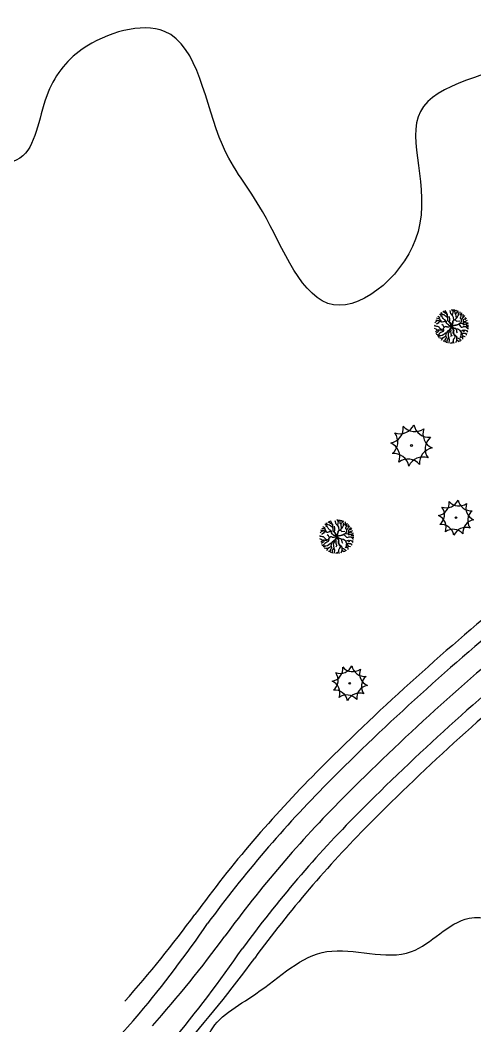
# Model space of a CAD drawing. Extents: x 99089 to 101049, y 99298 to 100905.
# Drawn here: x 99548 to 99781, y 99861 to 100378 of the extents above; entities that cross this region are included whole.
import ezdxf

# ---------------------------------------------------------------- set-up
doc = ezdxf.new("R2010")
doc.units = 0
for name, color, linetype in [('Survey Exist Alignments', 7, 'Continuous'), ('Survey Exist Pavement', 7, 'Continuous'), ('Survey Exist Surface', 7, 'Continuous'), ('Survey Exist Trees', 7, 'Continuous')]:
    doc.layers.add(name, color=color, linetype=linetype)

msp = doc.modelspace()

# ---------------------------------------------------------------- linework, layer by layer
at = {"layer": 'Survey Exist Alignments'}
for centre, radius, start, end in [((100614.95, 99082.65), 1270.64, 129.27672, 135.18124), ((100151.27, 99543.4), 616.96, 135.18124, 143.84751), ((99154.94, 100271.34), 616.96, 318.34848, 323.84751)]:
    msp.add_arc(centre, radius, start, end, dxfattribs=at)
at = {"layer": 'Survey Exist Pavement'}
for centre, radius, start, end in [((100614.95, 99082.65), 1281.64, 129.27672, 135.18124), ((100614.95, 99082.65), 1259.64, 129.27672, 135.18124), ((100151.27, 99543.4), 627.96, 135.18124, 143.84751), ((100151.27, 99543.4), 605.96, 135.18124, 143.84751), ((99143.13, 100256.71), 607.16, 320.12132, 325.62035), ((99143.1, 100256.68), 629.15, 320.06251, 325.56154), ((99162.07, 100250.98), 589, 312.30428, 319.36719)]:
    msp.add_arc(centre, radius, start, end, dxfattribs=at)
at = {"layer": 'Survey Exist Surface'}
for centre, radius, start, end in [((100614.95, 99082.65), 1289.64, 129.27672, 135.18124), ((100614.95, 99082.65), 1251.64, 129.27672, 135.18124), ((100151.27, 99543.4), 635.96, 135.18124, 143.84751), ((100151.27, 99543.4), 597.96, 135.18124, 143.84751), ((99154.94, 100271.34), 597.96, 318.34848, 323.84751), ((99154.94, 100271.34), 635.96, 318.34848, 323.84751)]:
    msp.add_arc(centre, radius, start, end, dxfattribs=at)
at = {"layer": 'Survey Exist Trees'}
for points in [[(99767.56, 100224.85), (99767.23, 100225.5), (99766.39, 100226.09), (99765.75, 100226.71), (99764.88, 100226.93), (99764.46, 100227.35), (99763.84, 100227.48)], [(99764.46, 100227.35), (99764.43, 100227.66), (99764.33, 100227.87)], [(99767.42, 100226.59), (99767.06, 100227.1), (99766.56, 100227.46), (99766.28, 100227.6), (99765.75, 100227.88), (99765.14, 100228.19), (99764.98, 100228.3)], [(99765.95, 100227.78), (99765.72, 100228.41), (99765.73, 100228.7)], [(99767.59, 100223.6), (99767.56, 100224.85), (99767.42, 100226.59), (99767.39, 100226.97), (99767.17, 100227.3), (99766.3, 100228.94)], [(99769.88, 100226.55), (99769.41, 100227.05), (99769.1, 100227.17), (99768.72, 100228.96)], [(99770.21, 100228.66), (99769.9, 100229.19), (99769.56, 100229.54)], [(99770.21, 100229.49), (99770.25, 100228.61), (99769.9, 100226.47), (99770.33, 100225.58), (99770.47, 100224.02), (99771.15, 100224.16), (99771.67, 100224.64), (99771.99, 100225.09), (99771.77, 100227.03), (99771.29, 100227.54), (99771.18, 100228.86), (99770.95, 100229.08), (99770.91, 100229.43)], [(99771.18, 100228.86), (99771.48, 100229), (99771.68, 100229.26)], [(99771.77, 100227.02), (99771.96, 100227.68), (99772.27, 100228.07), (99772.89, 100228.66), (99772.96, 100228.82)], [(99772.52, 100228.3), (99772.14, 100228.94), (99772.01, 100229.17)], [(99773, 100226.56), (99773, 100227.04), (99773.11, 100227.93)], [(99773.79, 100222.42), (99774.39, 100222.9), (99774.61, 100223.41), (99774.67, 100223.83), (99774.62, 100224.32), (99774.09, 100224.81), (99774.13, 100225.3), (99774.52, 100226.09), (99774.8, 100227.72)], [(99774.52, 100226.09), (99774.42, 100226.2), (99774.23, 100226.56), (99774.03, 100226.95), (99773.98, 100227.51), (99773.95, 100228.32)], [(99766.83, 100222.81), (99766.58, 100223.07), (99766.24, 100223.35), (99765.96, 100223.35), (99765.71, 100223.32), (99765.49, 100223.21), (99765.29, 100223.07), (99764.76, 100222.93), (99764.48, 100222.96), (99764.03, 100223.12), (99763.67, 100223.29), (99763.36, 100223.46), (99762.89, 100223.68), (99762.38, 100223.8), (99762.13, 100223.63), (99761.85, 100223.43), (99761.49, 100223.18), (99760.93, 100222.65)], [(99762.27, 100223.72), (99762.02, 100223.88), (99761.66, 100223.97), (99761.38, 100224.09)], [(99763.09, 100223.59), (99763.05, 100223.04), (99762.69, 100222.48), (99762.04, 100222.09), (99761.68, 100221.9)], [(99763.37, 100224.71), (99763.06, 100224.78), (99762.52, 100224.75), (99762.13, 100224.83), (99761.89, 100225.14)], [(99764.28, 100223.03), (99764.09, 100223.57), (99763.81, 100223.99), (99763.36, 100224.72), (99763.48, 100224.97), (99763.28, 100225.34), (99762.72, 100225.7), (99762.47, 100226.03)], [(99765.34, 100226.81), (99764.63, 100226.62), (99764.07, 100226.76), (99763.28, 100226.96)], [(99767.34, 100221.91), (99767.34, 100221.91), (99767.05, 100222.28), (99766.8, 100222.7), (99766.89, 100223.07), (99766.86, 100223.37), (99766.36, 100223.85), (99765.8, 100224.21), (99765.49, 100224.58), (99765.18, 100224.92), (99764.91, 100225.36), (99764.71, 100225.64), (99764.15, 100226.01), (99763.76, 100226.29)], [(99767.76, 100221.6), (99768.05, 100221.5), (99768.45, 100221.31), (99768.81, 100221.15), (99769.13, 100221.02), (99769.21, 100221.02), (99769.24, 100221.1), (99769.12, 100221.44), (99768.9, 100222.03), (99768.69, 100222.5), (99768.56, 100222.73), (99768.19, 100223.06), (99767.59, 100223.6)], [(99768.09, 100223.16), (99768.44, 100222.94), (99768.7, 100222.78), (99768.9, 100222.35), (99769.09, 100221.94), (99769.26, 100221.43), (99769.37, 100221.12), (99769.42, 100221.05), (99769.51, 100221.08), (99769.58, 100221.28), (99769.71, 100221.62), (99769.87, 100222.07), (99770.01, 100222.61), (99770.13, 100223.14), (99770.24, 100223.52), (99770.39, 100223.78)], [(99768.24, 100223.06), (99768.54, 100224.02), (99768.54, 100224.77), (99768.43, 100225.19), (99768.27, 100226.09)], [(99770.47, 100224.02), (99770.24, 100223.28), (99770.1, 100222.67), (99769.92, 100221.98), (99769.71, 100221.28), (99769.67, 100221.17), (99769.72, 100221.05), (99769.81, 100221.04), (99770.3, 100221.21), (99770.83, 100221.31), (99771.45, 100221.41), (99771.86, 100221.5), (99772.21, 100221.54)], [(99771.09, 100224.15), (99771.55, 100223.93), (99772.05, 100223.5), (99773.7, 100223.63)], [(99771.99, 100225.1), (99772.46, 100225.44), (99772.8, 100226.2), (99773, 100226.56), (99773.47, 100226.98)], [(99772.4, 100221.6), (99772.65, 100221.69), (99773.24, 100222.16), (99773.71, 100222.42), (99774.41, 100222.44), (99775.17, 100222.19), (99775.39, 100222.16), (99775.65, 100222.41), (99775.95, 100222.86), (99776.26, 100223.28), (99776.6, 100223.45), (99777.08, 100223.67), (99777.66, 100223.91)], [(99774.62, 100224.32), (99774.98, 100224.74), (99775.32, 100225.21), (99775.57, 100225.52), (99776.28, 100226.3)], [(99775.3, 100222.17), (99775.62, 100221.66), (99776.09, 100221.8), (99776.48, 100222.05), (99776.76, 100221.85), (99777.1, 100221.32), (99778.22, 100221.29)], [(99775.55, 100225.5), (99775.4, 100226.03), (99775.4, 100226.22), (99775.55, 100227.1)], [(99775.59, 100222.36), (99775.59, 100223.94), (99775.72, 100224.26), (99776.26, 100224.62), (99776.54, 100225.06), (99776.92, 100225.41)], [(99776.27, 100224.63), (99776.52, 100224.51), (99776.71, 100224.46), (99777.18, 100224.95)], [(99776.42, 100223.36), (99776.71, 100222.92), (99777.05, 100222.69), (99777.52, 100222.58), (99778.02, 100222.7)], [(99776.7, 100221.9), (99776.9, 100221.88), (99777.3, 100221.94), (99778.12, 100222.19)], [(99761.43, 100220.82), (99760.74, 100221.17)], [(99764.7, 100218.97), (99764.47, 100219.09), (99764.02, 100219.32), (99763.55, 100219.76), (99763.1, 100220.35), (99762.74, 100220.63), (99762.24, 100220.72), (99761.73, 100220.8), (99760.74, 100220.85)], [(99762.37, 100218.79), (99762.01, 100219.04), (99761.56, 100219.35), (99760.81, 100219.66)], [(99766.3, 100220.65), (99766.24, 100220.66), (99765.93, 100220.43), (99765.62, 100220.07), (99765.4, 100219.82), (99765.23, 100219.62), (99765, 100219.32), (99764.81, 100219.06), (99764.61, 100218.9), (99764.39, 100218.76), (99763.88, 100218.78), (99763.63, 100218.78), (99763.24, 100218.9), (99762.96, 100218.95), (99762.71, 100218.93), (99762.43, 100218.84), (99762.2, 100218.62), (99761.95, 100218.48), (99761.61, 100218.25), (99761.23, 100217.91)], [(99762.89, 100218.95), (99762.9, 100218.59), (99762.85, 100218.31), (99762.62, 100217.95), (99762.14, 100217.69), (99761.78, 100217.47), (99761.52, 100217.17)], [(99765.2, 100219.59), (99765.34, 100219.06), (99765.31, 100218.62), (99765.08, 100218.2), (99764.47, 100217.86), (99763.94, 100217.66), (99763.51, 100217.36), (99763.07, 100216.88), (99762.76, 100216.52), (99762.53, 100216.29), (99762.04, 100216.2)], [(99764.42, 100213.67), (99764.98, 100214.84), (99765.57, 100215.2), (99766.2, 100215.52), (99766.57, 100215.92), (99766.7, 100216.68), (99766.92, 100217.52), (99766.21, 100217.25), (99765.49, 100216.54), (99764.75, 100216.12), (99763.68, 100215.94), (99763.27, 100215.98), (99762.39, 100215.68)], [(99765.75, 100220.22), (99765.19, 100221.22), (99764.55, 100221.72)], [(99767.17, 100217.8), (99767.48, 100218.36), (99767.83, 100218.65), (99768.23, 100218.93), (99768.65, 100219.22), (99769.03, 100219.64), (99769.18, 100219.91), (99769.3, 100220.58), (99769.26, 100220.68), (99769.16, 100220.7), (99768.57, 100220.54), (99767.96, 100220.41), (99767.71, 100220.38), (99767.18, 100220.52), (99766.73, 100220.61), (99766.3, 100220.65)], [(99770.64, 100216.9), (99770.41, 100217.4), (99770.36, 100217.86), (99770.35, 100218.02), (99770.44, 100218.28), (99770.53, 100218.71), (99770.29, 100219.13), (99770.16, 100219.65), (99769.97, 100220), (99769.7, 100220.38), (99769.6, 100220.44), (99769.5, 100220.41), (99769.44, 100220.3), (99769.32, 100219.85), (99769.29, 100219.72), (99768.89, 100219.28), (99768.68, 100219.05), (99768.07, 100218.66), (99767.44, 100218.1), (99766.92, 100217.52)], [(99767.11, 100220.54), (99767.6, 100220.49), (99768.05, 100220.53), (99768.55, 100220.66), (99769, 100220.85), (99769.04, 100220.93), (99768.98, 100220.99), (99768.26, 100221.31), (99767.86, 100221.52), (99767.34, 100221.91)], [(99768.07, 100218.66), (99768.37, 100218.17), (99767.71, 100217.3), (99767.79, 100215.98), (99768.04, 100214.87), (99768.29, 100213.94), (99768.19, 100212.38), (99768.06, 100212.19)], [(99768.89, 100219.28), (99769.06, 100218.75), (99769.03, 100217.94), (99769.08, 100217.38), (99769.17, 100216.9), (99769.36, 100216.37), (99769.16, 100215.7), (99769.02, 100215.48)], [(99772.4, 100221.6), (99772.03, 100221.47), (99771.54, 100221.35), (99771, 100221.26), (99770.46, 100221.18), (99770.09, 100221.01), (99769.76, 100220.85), (99769.72, 100220.79), (99769.81, 100220.67), (99770.1, 100220.44), (99770.64, 100220.01), (99770.89, 100219.84), (99771.37, 100219.68)], [(99771.67, 100219.62), (99770.8, 100219.79), (99770.4, 100220.09), (99769.76, 100220.48), (99770, 100220.12), (99770.21, 100219.79), (99770.28, 100219.49), (99770.43, 100219.04), (99770.63, 100218.69), (99770.43, 100217.92), (99770.68, 100216.67)], [(99771.67, 100219.62), (99772.6, 100219.51), (99773.02, 100219.41), (99773.57, 100219), (99773.77, 100218.71), (99774.13, 100218.18), (99774.55, 100217.22), (99775.32, 100215.91), (99775.04, 100215.39), (99775.18, 100214.6), (99775.2, 100214.17)], [(99771.67, 100219.62), (99771.98, 100218.92), (99772.03, 100218.06), (99772.41, 100217.4)], [(99772.89, 100221.88), (99773.35, 100221.74), (99773.82, 100221.21), (99774.13, 100220.79), (99774.49, 100220.46), (99774.89, 100220.34), (99775.39, 100220.57), (99775.7, 100220.65), (99776.43, 100220.73), (99776.79, 100220.71), (99777.26, 100220.26), (99777.74, 100219.72), (99778.15, 100219.63)], [(99773.77, 100218.71), (99774.57, 100218.55), (99775.05, 100218.72), (99775.53, 100219), (99776.28, 100218.55)], [(99774.46, 100217.42), (99774.32, 100216.68), (99774.23, 100216.12), (99774.34, 100215.61), (99774.45, 100214.97)], [(99774.55, 100217.22), (99774.85, 100217.38), (99775.44, 100217.32), (99776.03, 100217.26), (99776.56, 100217.23), (99776.84, 100216.95), (99777.01, 100216.33)], [(99775.14, 100218.78), (99775.47, 100218.49), (99775.92, 100217.93)], [(99775.85, 100218.81), (99776.2, 100218.94), (99776.7, 100218.77), (99777.18, 100218.63), (99777.94, 100218.56)], [(99776.7, 100217.09), (99776.92, 100217.12), (99777.28, 100216.95), (99777.32, 100216.9)], [(99777.11, 100218.65), (99777.32, 100218.3), (99777.69, 100217.78)], [(99777.33, 100220.19), (99777.66, 100220.51), (99778.23, 100220.59)], [(99762.43, 100216.27), (99762.22, 100216.46), (99761.78, 100216.65)], [(99763.68, 100215.94), (99763.43, 100215.7), (99763.01, 100215.57), (99762.68, 100215.3)], [(99764.98, 100214.84), (99764.32, 100214.61), (99763.82, 100214.72), (99763.06, 100214.86)], [(99766.02, 100213.57), (99765.72, 100213.18), (99765.28, 100213.13)], [(99766.57, 100215.92), (99766.78, 100215.23), (99766.87, 100214.97), (99766.36, 100214.33), (99766.08, 100213.8), (99766, 100213.46), (99766.16, 100213.07), (99766.19, 100212.69)], [(99767.18, 100212.77), (99766.97, 100212.57), (99766.81, 100212.47)], [(99768.04, 100214.87), (99767.57, 100214.58), (99767.37, 100213.99), (99767.09, 100213.55), (99767.06, 100213.13), (99767.11, 100212.87), (99767.31, 100212.54), (99767.34, 100212.31)], [(99770.49, 100212.72), (99769.91, 100212.68), (99769.58, 100212.42), (99769.13, 100212.23), (99768.83, 100212.07)], [(99769.33, 100216.26), (99769.45, 100216.2), (99769.78, 100216.04)], [(99769.61, 100212.45), (99769.63, 100212.05)], [(99770.68, 100216.67), (99770.76, 100216.37), (99771.04, 100216.12), (99771.15, 100215.45), (99770.95, 100214.8), (99770.56, 100214.19), (99770.36, 100213.77), (99770.31, 100213.21), (99770.58, 100212.45), (99770.76, 100212.14)], [(99770.7, 100216.62), (99771.27, 100216.37), (99772.16, 100215.39), (99772.1, 100214.94), (99772.04, 100214), (99772.01, 100213.69), (99771.86, 100213.09), (99771.5, 100212.28)], [(99772.04, 100214.02), (99772.46, 100213.54), (99772.85, 100213.35), (99773.41, 100213.37), (99773.87, 100213.23)], [(99772.1, 100214.94), (99772.88, 100214.75), (99773.51, 100214.4), (99773.97, 100213.88), (99774.2, 100213.82), (99774.35, 100213.56)], [(99772.88, 100213.35), (99773.22, 100212.89)], [(99774.29, 100215.85), (99774.12, 100215.42), (99773.72, 100215)], [(99775.31, 100215.9), (99775.74, 100215.83), (99776.36, 100215.64), (99776.52, 100215.6)], [(99706.43, 100118.77), (99705.72, 100118.58), (99705.16, 100118.72), (99704.37, 100118.92)], [(99708.66, 100116.81), (99708.32, 100117.46), (99707.48, 100118.05), (99706.84, 100118.67), (99705.97, 100118.89), (99705.56, 100119.31), (99704.94, 100119.44)], [(99705.56, 100119.31), (99705.52, 100119.62), (99705.43, 100119.83)], [(99708.51, 100118.55), (99708.16, 100119.06), (99707.65, 100119.42), (99707.38, 100119.56), (99706.84, 100119.84), (99706.23, 100120.15), (99706.08, 100120.26)], [(99707.04, 100119.74), (99706.82, 100120.37), (99706.82, 100120.66)], [(99708.68, 100115.56), (99708.66, 100116.81), (99708.51, 100118.55), (99708.48, 100118.93), (99708.27, 100119.26), (99707.39, 100120.9)], [(99710.97, 100118.51), (99710.51, 100119.01), (99710.19, 100119.13), (99709.81, 100120.92)], [(99711.3, 100120.62), (99710.99, 100121.16), (99710.66, 100121.5)], [(99711.31, 100121.45), (99711.34, 100120.57), (99710.99, 100118.43), (99711.42, 100117.54), (99711.56, 100115.98), (99712.25, 100116.12), (99712.77, 100116.6), (99713.08, 100117.05), (99712.87, 100118.99), (99712.38, 100119.5), (99712.28, 100120.82), (99712.05, 100121.04), (99712, 100121.39)], [(99712.28, 100120.82), (99712.57, 100120.96), (99712.77, 100121.22)], [(99712.87, 100118.98), (99713.06, 100119.64), (99713.37, 100120.03), (99713.98, 100120.62), (99714.06, 100120.78)], [(99713.08, 100117.06), (99713.56, 100117.4), (99713.89, 100118.16), (99714.09, 100118.52), (99714.57, 100118.94)], [(99713.61, 100120.26), (99713.23, 100120.9), (99713.11, 100121.13)], [(99714.09, 100118.52), (99714.09, 100119), (99714.21, 100119.89)], [(99714.89, 100114.38), (99715.48, 100114.86), (99715.71, 100115.37), (99715.76, 100115.79), (99715.71, 100116.28), (99715.18, 100116.77), (99715.22, 100117.26), (99715.61, 100118.05), (99715.9, 100119.68)], [(99715.61, 100118.05), (99715.52, 100118.16), (99715.32, 100118.52), (99715.13, 100118.91), (99715.07, 100119.47), (99715.04, 100120.28)], [(99716.64, 100117.46), (99716.5, 100117.99), (99716.5, 100118.18), (99716.64, 100119.06)], [(99707.92, 100114.77), (99707.67, 100115.03), (99707.34, 100115.31), (99707.06, 100115.31), (99706.8, 100115.28), (99706.58, 100115.17), (99706.38, 100115.03), (99705.85, 100114.89), (99705.57, 100114.92), (99705.13, 100115.08), (99704.76, 100115.25), (99704.45, 100115.42), (99703.98, 100115.65), (99703.48, 100115.76), (99703.22, 100115.59), (99702.94, 100115.39), (99702.58, 100115.14), (99702.03, 100114.61)], [(99703.36, 100115.68), (99703.11, 100115.84), (99702.75, 100115.93), (99702.47, 100116.05)], [(99704.18, 100115.55), (99704.15, 100115), (99703.78, 100114.44), (99703.14, 100114.05), (99702.78, 100113.86)], [(99704.46, 100116.67), (99704.15, 100116.74), (99703.62, 100116.71), (99703.23, 100116.79), (99702.98, 100117.1)], [(99705.37, 100114.99), (99705.18, 100115.53), (99704.9, 100115.95), (99704.46, 100116.68), (99704.57, 100116.93), (99704.37, 100117.3), (99703.82, 100117.66), (99703.57, 100117.99)], [(99708.44, 100113.87), (99708.44, 100113.87), (99708.15, 100114.24), (99707.9, 100114.66), (99707.98, 100115.03), (99707.95, 100115.33), (99707.45, 100115.81), (99706.89, 100116.17), (99706.58, 100116.54), (99706.28, 100116.88), (99706, 100117.32), (99705.8, 100117.6), (99705.24, 100117.97), (99704.85, 100118.25)], [(99706.84, 100112.18), (99706.28, 100113.18), (99705.64, 100113.68)], [(99708.2, 100112.5), (99708.7, 100112.45), (99709.14, 100112.49), (99709.64, 100112.62), (99710.09, 100112.81), (99710.13, 100112.89), (99710.08, 100112.95), (99709.35, 100113.27), (99708.95, 100113.48), (99708.44, 100113.87)], [(99708.86, 100113.56), (99709.14, 100113.46), (99709.54, 100113.27), (99709.9, 100113.11), (99710.22, 100112.98), (99710.3, 100112.98), (99710.33, 100113.06), (99710.21, 100113.4), (99709.99, 100113.99), (99709.79, 100114.46), (99709.66, 100114.69), (99709.29, 100115.02), (99708.68, 100115.56)], [(99709.18, 100115.12), (99709.53, 100114.9), (99709.79, 100114.74), (99710, 100114.31), (99710.18, 100113.9), (99710.36, 100113.39), (99710.46, 100113.08), (99710.52, 100113.01), (99710.6, 100113.04), (99710.68, 100113.24), (99710.8, 100113.58), (99710.96, 100114.03), (99711.1, 100114.57), (99711.22, 100115.1), (99711.33, 100115.48), (99711.49, 100115.74)], [(99709.33, 100115.02), (99709.63, 100115.98), (99709.64, 100116.73), (99709.52, 100117.15), (99709.36, 100118.05)], [(99711.56, 100115.98), (99711.33, 100115.24), (99711.19, 100114.63), (99711.02, 100113.94), (99710.8, 100113.24), (99710.77, 100113.13), (99710.81, 100113.01), (99710.91, 100113), (99711.39, 100113.17), (99711.92, 100113.27), (99712.55, 100113.37), (99712.95, 100113.46), (99713.3, 100113.5)], [(99713.49, 100113.56), (99713.12, 100113.43), (99712.63, 100113.31), (99712.09, 100113.22), (99711.55, 100113.14), (99711.19, 100112.97), (99710.85, 100112.81), (99710.81, 100112.75), (99710.9, 100112.63), (99711.19, 100112.4), (99711.73, 100111.97), (99711.98, 100111.8), (99712.46, 100111.64)], [(99712.18, 100116.11), (99712.65, 100115.89), (99713.14, 100115.46), (99714.79, 100115.59)], [(99713.49, 100113.56), (99713.74, 100113.65), (99714.33, 100114.12), (99714.81, 100114.38), (99715.51, 100114.4), (99716.26, 100114.15), (99716.49, 100114.12), (99716.74, 100114.37), (99717.05, 100114.82), (99717.36, 100115.24), (99717.69, 100115.41), (99718.17, 100115.63), (99718.75, 100115.87)], [(99713.98, 100113.84), (99714.44, 100113.7), (99714.92, 100113.17), (99715.22, 100112.75), (99715.59, 100112.42), (99715.98, 100112.3), (99716.48, 100112.53), (99716.79, 100112.61), (99717.52, 100112.69), (99717.88, 100112.67), (99718.36, 100112.22), (99718.83, 100111.69), (99719.25, 100111.59)], [(99715.71, 100116.28), (99716.07, 100116.7), (99716.41, 100117.17), (99716.66, 100117.48), (99717.37, 100118.26)], [(99716.39, 100114.13), (99716.71, 100113.62), (99717.19, 100113.76), (99717.58, 100114.01), (99717.86, 100113.81), (99718.19, 100113.28), (99719.31, 100113.25)], [(99716.68, 100114.32), (99716.69, 100115.9), (99716.82, 100116.22), (99717.36, 100116.58), (99717.63, 100117.02), (99718.01, 100117.37)], [(99717.36, 100116.59), (99717.61, 100116.47), (99717.81, 100116.42), (99718.27, 100116.91)], [(99717.51, 100115.32), (99717.8, 100114.88), (99718.14, 100114.65), (99718.61, 100114.54), (99719.12, 100114.66)], [(99717.79, 100113.86), (99718, 100113.84), (99718.39, 100113.9), (99719.21, 100114.15)], [(99705.79, 100110.93), (99705.56, 100111.05), (99705.12, 100111.28), (99704.64, 100111.72), (99704.19, 100112.31), (99703.83, 100112.59), (99703.33, 100112.68), (99702.82, 100112.76), (99701.83, 100112.81)], [(99702.52, 100112.78), (99701.84, 100113.13)], [(99703.46, 100110.75), (99703.1, 100111), (99702.65, 100111.31), (99701.9, 100111.62)], [(99707.39, 100112.61), (99707.33, 100112.62), (99707.02, 100112.39), (99706.71, 100112.03), (99706.49, 100111.78), (99706.32, 100111.58), (99706.1, 100111.28), (99705.9, 100111.02), (99705.7, 100110.86), (99705.48, 100110.72), (99704.97, 100110.74), (99704.72, 100110.74), (99704.33, 100110.86), (99704.05, 100110.91), (99703.8, 100110.89), (99703.52, 100110.8), (99703.3, 100110.58), (99703.04, 100110.44), (99702.71, 100110.21), (99702.32, 100109.87)], [(99703.99, 100110.91), (99703.99, 100110.55), (99703.94, 100110.27), (99703.71, 100109.91), (99703.24, 100109.65), (99702.87, 100109.43), (99702.61, 100109.13)], [(99703.53, 100108.23), (99703.31, 100108.42), (99702.88, 100108.61)], [(99706.29, 100111.55), (99706.43, 100111.02), (99706.4, 100110.58), (99706.18, 100110.16), (99705.56, 100109.82), (99705.03, 100109.62), (99704.61, 100109.32), (99704.16, 100108.84), (99703.85, 100108.48), (99703.63, 100108.25), (99703.13, 100108.16)], [(99705.51, 100105.63), (99706.08, 100106.8), (99706.66, 100107.16), (99707.3, 100107.48), (99707.66, 100107.88), (99707.8, 100108.64), (99708.02, 100109.48), (99707.3, 100109.21), (99706.58, 100108.5), (99705.84, 100108.08), (99704.77, 100107.9), (99704.37, 100107.94), (99703.48, 100107.64)], [(99708.26, 100109.76), (99708.57, 100110.32), (99708.93, 100110.61), (99709.32, 100110.89), (99709.74, 100111.18), (99710.12, 100111.6), (99710.27, 100111.87), (99710.39, 100112.54), (99710.35, 100112.64), (99710.25, 100112.66), (99709.66, 100112.5), (99709.05, 100112.37), (99708.8, 100112.34), (99708.28, 100112.48), (99707.83, 100112.57), (99707.39, 100112.61)], [(99711.73, 100108.86), (99711.5, 100109.36), (99711.46, 100109.82), (99711.44, 100109.98), (99711.54, 100110.24), (99711.63, 100110.67), (99711.38, 100111.09), (99711.26, 100111.61), (99711.06, 100111.96), (99710.8, 100112.34), (99710.7, 100112.4), (99710.6, 100112.37), (99710.53, 100112.26), (99710.42, 100111.82), (99710.38, 100111.68), (99709.99, 100111.24), (99709.78, 100111.01), (99709.16, 100110.62), (99708.54, 100110.06), (99708.02, 100109.48)], [(99709.16, 100110.62), (99709.46, 100110.13), (99708.81, 100109.26), (99708.88, 100107.94), (99709.14, 100106.83), (99709.39, 100105.9), (99709.29, 100104.34), (99709.15, 100104.15)], [(99709.99, 100111.24), (99710.15, 100110.71), (99710.12, 100109.9), (99710.18, 100109.34), (99710.26, 100108.86), (99710.45, 100108.33), (99710.26, 100107.66), (99710.12, 100107.44)], [(99710.42, 100108.22), (99710.54, 100108.16), (99710.87, 100108)], [(99712.76, 100111.58), (99711.89, 100111.75), (99711.49, 100112.05), (99710.85, 100112.44), (99711.09, 100112.08), (99711.3, 100111.75), (99711.37, 100111.45), (99711.52, 100111), (99711.72, 100110.66), (99711.52, 100109.88), (99711.78, 100108.63)], [(99711.78, 100108.63), (99711.85, 100108.33), (99712.13, 100108.08), (99712.24, 100107.41), (99712.05, 100106.76), (99711.65, 100106.15), (99711.46, 100105.73), (99711.4, 100105.17), (99711.68, 100104.41), (99711.86, 100104.1)], [(99711.79, 100108.58), (99712.36, 100108.33), (99713.25, 100107.35), (99713.19, 100106.9), (99713.13, 100105.96), (99713.1, 100105.65), (99712.96, 100105.05), (99712.6, 100104.24)], [(99712.76, 100111.58), (99713.69, 100111.47), (99714.11, 100111.37), (99714.66, 100110.96), (99714.86, 100110.67), (99715.22, 100110.14), (99715.64, 100109.18), (99716.41, 100107.87), (99716.13, 100107.35), (99716.27, 100106.56), (99716.29, 100106.13)], [(99712.76, 100111.58), (99713.08, 100110.88), (99713.12, 100110.02), (99713.5, 100109.36)], [(99714.86, 100110.67), (99715.67, 100110.51), (99716.14, 100110.68), (99716.62, 100110.96), (99717.37, 100110.51)], [(99715.55, 100109.38), (99715.41, 100108.64), (99715.32, 100108.08), (99715.43, 100107.57), (99715.55, 100106.93)], [(99715.64, 100109.18), (99715.94, 100109.34), (99716.53, 100109.28), (99717.12, 100109.22), (99717.65, 100109.19), (99717.93, 100108.91), (99718.1, 100108.29)], [(99716.24, 100110.74), (99716.56, 100110.46), (99717.01, 100109.89)], [(99716.94, 100110.77), (99717.29, 100110.9), (99717.79, 100110.73), (99718.27, 100110.59), (99719.03, 100110.52)], [(99717.79, 100109.05), (99718.01, 100109.08), (99718.38, 100108.91), (99718.41, 100108.86)], [(99718.21, 100110.61), (99718.41, 100110.26), (99718.79, 100109.74)], [(99718.42, 100112.15), (99718.75, 100112.47), (99719.32, 100112.55)], [(99704.77, 100107.9), (99704.52, 100107.67), (99704.1, 100107.53), (99703.77, 100107.26)], [(99706.08, 100106.8), (99705.41, 100106.57), (99704.91, 100106.68), (99704.15, 100106.82)], [(99707.12, 100105.53), (99706.81, 100105.14), (99706.37, 100105.09)], [(99707.66, 100107.88), (99707.88, 100107.19), (99707.96, 100106.93), (99707.46, 100106.29), (99707.17, 100105.76), (99707.09, 100105.42), (99707.26, 100105.03), (99707.28, 100104.65)], [(99708.27, 100104.73), (99708.07, 100104.53), (99707.9, 100104.43)], [(99709.14, 100106.83), (99708.66, 100106.54), (99708.46, 100105.95), (99708.18, 100105.51), (99708.15, 100105.09), (99708.21, 100104.83), (99708.4, 100104.5), (99708.44, 100104.27)], [(99711.58, 100104.68), (99711.01, 100104.64), (99710.67, 100104.38), (99710.22, 100104.19), (99709.92, 100104.03)], [(99710.7, 100104.41), (99710.73, 100104.01)], [(99713.13, 100105.98), (99713.55, 100105.5), (99713.95, 100105.31), (99714.51, 100105.33), (99714.97, 100105.19)], [(99713.19, 100106.9), (99713.97, 100106.71), (99714.6, 100106.36), (99715.07, 100105.84), (99715.29, 100105.78), (99715.44, 100105.52)], [(99713.97, 100105.31), (99714.31, 100104.85)], [(99715.38, 100107.81), (99715.21, 100107.38), (99714.82, 100106.96)], [(99716.41, 100107.86), (99716.83, 100107.79), (99717.45, 100107.6), (99717.62, 100107.56)]]:
    msp.add_lwpolyline(points, dxfattribs=at)
for centre, radius in [((99748.88, 100159.61), 0.5), ((99771.79, 100122.51), 0.425), ((99717.24, 100037.39), 0.425)]:
    msp.add_circle(centre, radius, dxfattribs=at)
for centre, radius, start, end in [((99736.9, 100168.58), 7.87, 280.2067, 5.9716), ((99734.03, 100161.39), 7.87, 310.2067, 35.9716), ((99742.98, 100173.44), 7.87, 250.2113, 335.9762), ((99750.68, 100174.54), 7.87, 220.2113, 305.9762), ((99757.91, 100171.63), 7.87, 190.2113, 275.9762), ((99762.71, 100165.51), 7.87, 160.2113, 245.9762), ((99735.05, 100153.72), 7.87, 340.2113, 65.9762), ((99763.81, 100157.8), 7.87, 130.2511, 215.9272), ((99739.85, 100147.59), 7.87, 10.2113, 95.9762), ((99760.91, 100150.58), 7.87, 100.2511, 185.9272), ((99747.07, 100144.69), 7.87, 40.2113, 125.9762), ((99754.77, 100145.78), 7.87, 70.2113, 155.9762), ((99761.61, 100130.13), 6.69, 280.2067, 5.9716), ((99766.77, 100134.26), 6.69, 250.2113, 335.9762), ((99773.32, 100135.19), 6.69, 220.2113, 305.9762), ((99779.46, 100132.73), 6.69, 190.2113, 275.9762), ((99783.54, 100127.52), 6.69, 160.2113, 245.9762), ((99759.16, 100124.02), 6.69, 310.2067, 35.9716), ((99784.48, 100120.97), 6.69, 130.2511, 215.9272), ((99760.03, 100117.5), 6.69, 340.2113, 65.9762), ((99764.11, 100112.29), 6.69, 10.2113, 95.9762), ((99782.01, 100114.83), 6.69, 100.2511, 185.9272), ((99770.25, 100109.82), 6.69, 40.2113, 125.9762), ((99776.8, 100110.75), 6.69, 70.2113, 155.9762), ((99712.23, 100049.14), 6.69, 250.2113, 335.9762), ((99724.92, 100047.6), 6.69, 190.2113, 275.9762), ((99707.06, 100045.01), 6.69, 280.2067, 5.9716), ((99704.62, 100038.9), 6.69, 310.2067, 35.9716), ((99718.78, 100050.07), 6.69, 220.2113, 305.9762), ((99729, 100042.4), 6.69, 160.2113, 245.9762), ((99705.49, 100032.38), 6.69, 340.2113, 65.9762), ((99727.47, 100029.71), 6.69, 100.2511, 185.9272), ((99729.94, 100035.85), 6.69, 130.2511, 215.9272), ((99709.57, 100027.17), 6.69, 10.2113, 95.9762), ((99715.71, 100024.7), 6.69, 40.2113, 125.9762), ((99722.25, 100025.63), 6.69, 70.2113, 155.9762)]:
    msp.add_arc(centre, radius, start, end, dxfattribs=at)
for points in [[(99708.96, 100746.98), (99744.35, 100746.98), (99761.48, 100717.28), (99780.88, 100709.29), (99813.99, 100700.15), (99843.68, 100681.88), (99844.82, 100654.46), (99837.97, 100622.48), (99815.14, 100597.35), (99823.13, 100587.07), (99837.97, 100589.36), (99839.11, 100579.08), (99890.49, 100565.37), (99883.64, 100525.4), (99872.22, 100476.28), (99890.49, 100435.16), (99875.65, 100396.33), (99852.81, 100386.05), (99810.57, 100359.78), (99753.48, 100331.22), (99752.34, 100269.55), (99708.96, 100231.85), (99672.42, 100279.83), (99651.87, 100314.09), (99622.18, 100372.34), (99579.94, 100363.2), (99561.67, 100339.22), (99547.97, 100307.24), (99506.87, 100301.53), (99492.03, 100253.55), (99514.86, 100197.59), (99538.84, 100148.47), (99495.45, 100087.94), (99466.91, 100099.36), (99416.67, 100077.66), (99398.41, 100043.39), (99357.3, 100004.56), (99323.05, 100001.13), (99289.94, 100017.12), (99224.86, 100033.11), (99184.9, 100029.69), (99151.79, 100022.83), (99124.39, 99976), (99108.41, 99926.89), (99089, 99900.62)], [(99406.4, 99490.57), (99430.37, 99527.12), (99479.47, 99555.68), (99529.7, 99567.1), (99563.96, 99602.51), (99615.33, 99682.46), (99619.9, 99735), (99642.74, 99788.68), (99642.74, 99834.37), (99645.02, 99857.22), (99669, 99877.78), (99705.53, 99899.48), (99748.92, 99899.48), (99778.6, 99916.61), (99799.15, 99910.9), (99810.57, 99898.33), (99831.12, 99899.48), (99865.37, 99926.89), (99912.18, 99971.43), (99951, 100007.98), (99964.7, 100005.7), (99971.55, 99995.42), (99990.96, 99969.15), (100030.92, 99982.86), (100057.18, 100012.55), (100096, 99993.14), (100126.83, 99979.43), (100169.07, 99984), (100185.06, 99978.29), (100218.17, 99904.05), (100201.04, 99856.07), (100175.92, 99801.25), (100206.75, 99786.4), (100246.71, 99781.83), (100269.54, 99705.31), (100299.23, 99633.35), (100383.72, 99567.1), (100413.4, 99565.96), (100443.09, 99561.39), (100501.32, 99509.99), (100485.33, 99433.46), (100478.48, 99378.64), (100529.86, 99378.64), (100567.54, 99356.94), (100598.36, 99343.23), (100616.63, 99297.54)]]:
    msp.add_spline(points, degree=3, dxfattribs=at)

doc.saveas('drawing.dxf')
